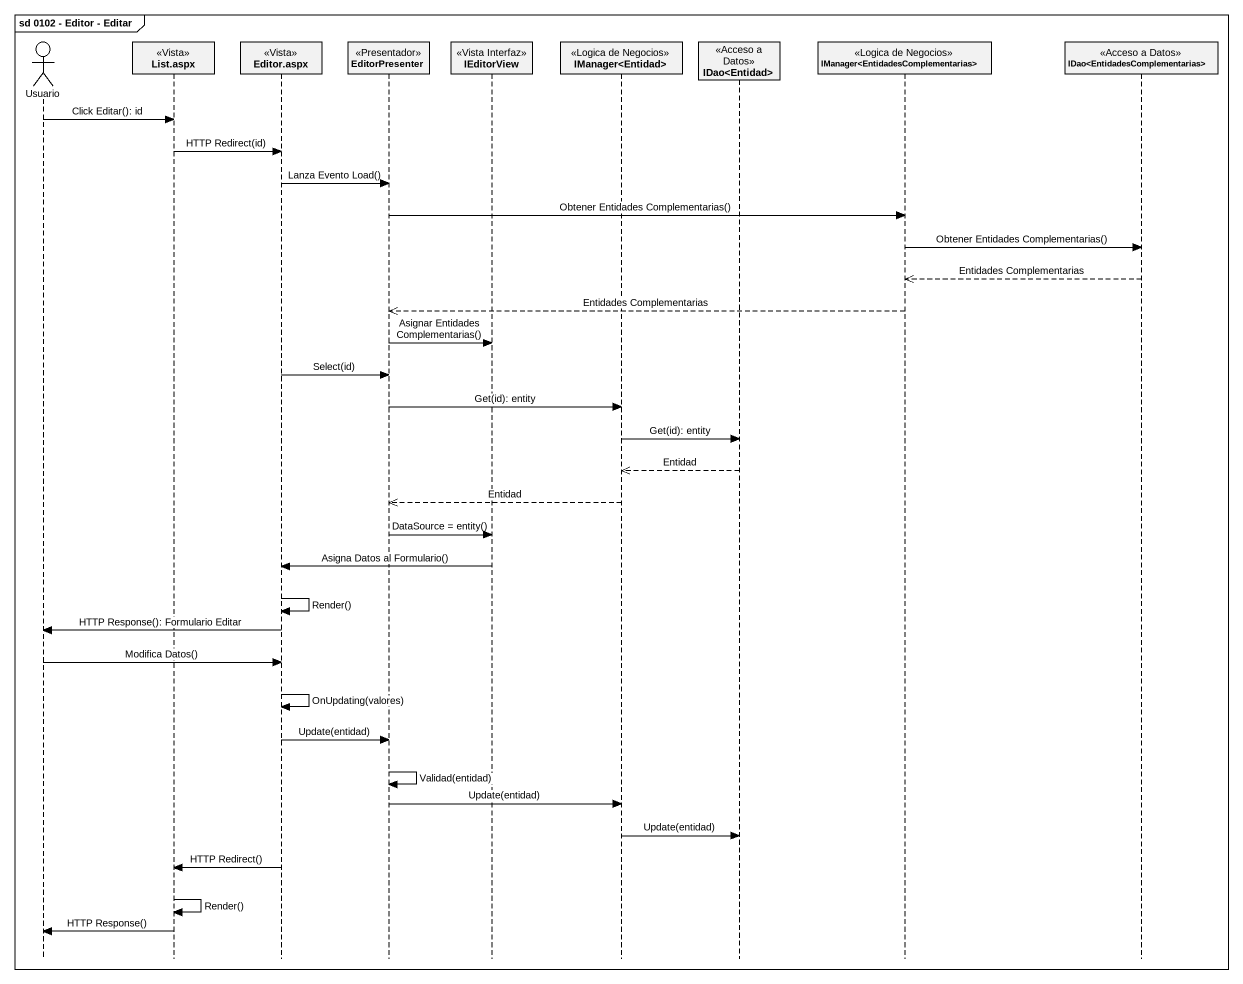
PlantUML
@startuml
mainframe sd 0102 - Editor - Editar
hide footbox
actor Usuario
participant "List.aspx" as List_aspx <<Vista>>
participant "Editor.aspx" as Editor_aspx <<Vista>>
participant EditorPresenter <<Presentador>>
participant IEditorView <<Vista Interfaz>>
participant "IManager<Entidad>" as IManager_Entidad <<Logica de Negocios>>
participant "IDao<Entidad>" as IDao_Entidad <<Acceso a Datos>>
participant "IManager<EntidadesComplementarias>" as IManager <<Logica de Negocios>>
participant "IDao<EntidadesComplementarias>" as IDao_EntidadesComplementaria <<Acceso a Datos>>

Usuario -> List_aspx : Click Editar(): id
List_aspx -> Editor_aspx : HTTP Redirect(id)
Editor_aspx -> EditorPresenter : Lanza Evento Load()
EditorPresenter -> IManager : Obtener Entidades Complementarias()
IManager -> IDao_EntidadesComplementaria : Obtener Entidades Complementarias()
IDao_EntidadesComplementaria -->> IManager : Entidades Complementarias
IManager -->> EditorPresenter : Entidades Complementarias
EditorPresenter -> IEditorView : Asignar Entidades Complementarias()
Editor_aspx -> EditorPresenter : Select(id)
EditorPresenter -> IManager_Entidad : Get(id): entity
IManager_Entidad -> IDao_Entidad : Get(id): entity
IDao_Entidad -->> IManager_Entidad : Entidad
IManager_Entidad -->> EditorPresenter : Entidad
EditorPresenter -> IEditorView : DataSource = entity()
IEditorView -> Editor_aspx : Asigna Datos al Formulario()
Editor_aspx -> Editor_aspx : Render()
Editor_aspx -> Usuario : HTTP Response(): Formulario Editar
Usuario -> Editor_aspx : Modifica Datos()
Editor_aspx -> Editor_aspx : OnUpdating(valores)
Editor_aspx -> EditorPresenter : Update(entidad)
EditorPresenter -> EditorPresenter : Validad(entidad)
EditorPresenter -> IManager_Entidad : Update(entidad)
IManager_Entidad -> IDao_Entidad : Update(entidad)
Editor_aspx -> List_aspx : HTTP Redirect()
List_aspx -> List_aspx : Render()
List_aspx -> Usuario : HTTP Response()
@enduml
